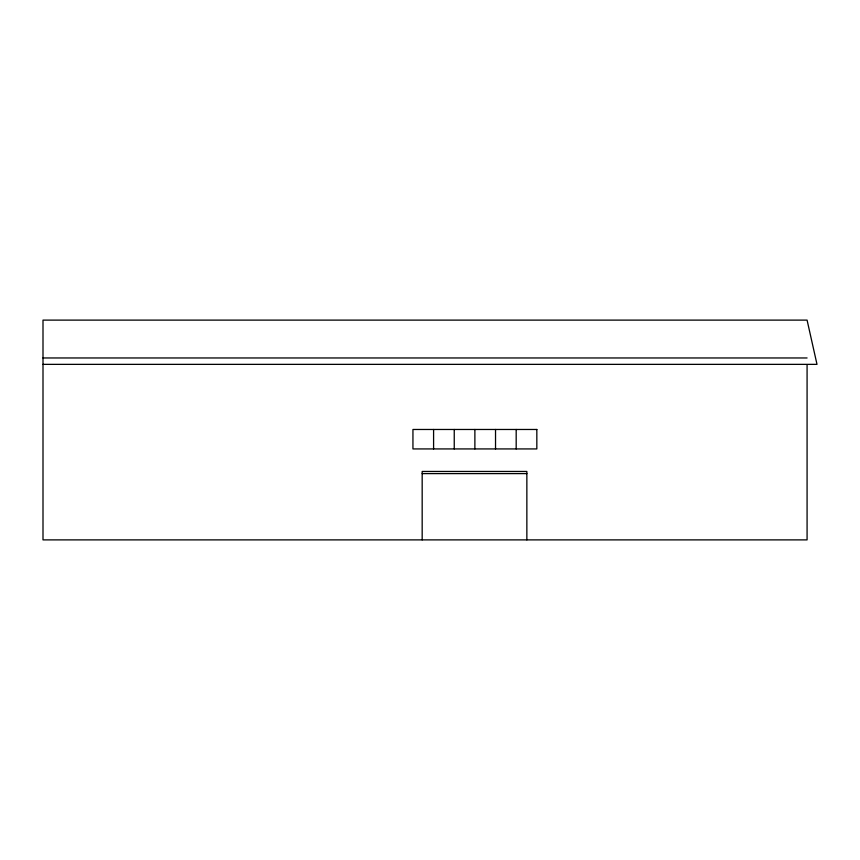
<?xml version="1.0" encoding="UTF-8"?>
<svg xmlns="http://www.w3.org/2000/svg" width="860" height="860" viewBox="0 0 860 860"><rect width="100%" height="100%" fill="white"/><g stroke="black" fill="none" stroke-linecap="round" stroke-linejoin="round"><path stroke-width="1.29" d="M43 357.964L807.078 357.964M43 364.361L817 364.361L807.078 320.113L43 320.113L43 539.886L807.078 539.886L807.078 364.651M422.174 473.602L526.857 473.602M526.857 539.886L526.857 471.452L422.174 471.452L422.174 539.886M516.183 429.473L516.183 448.931M495.532 429.473L495.532 448.931M474.881 429.473L474.881 448.931M454.241 429.473L454.241 448.931M433.59 429.473L433.59 448.931M536.833 429.473L412.94 429.473L412.94 448.931L536.833 448.931L536.833 429.473"/></g></svg>
